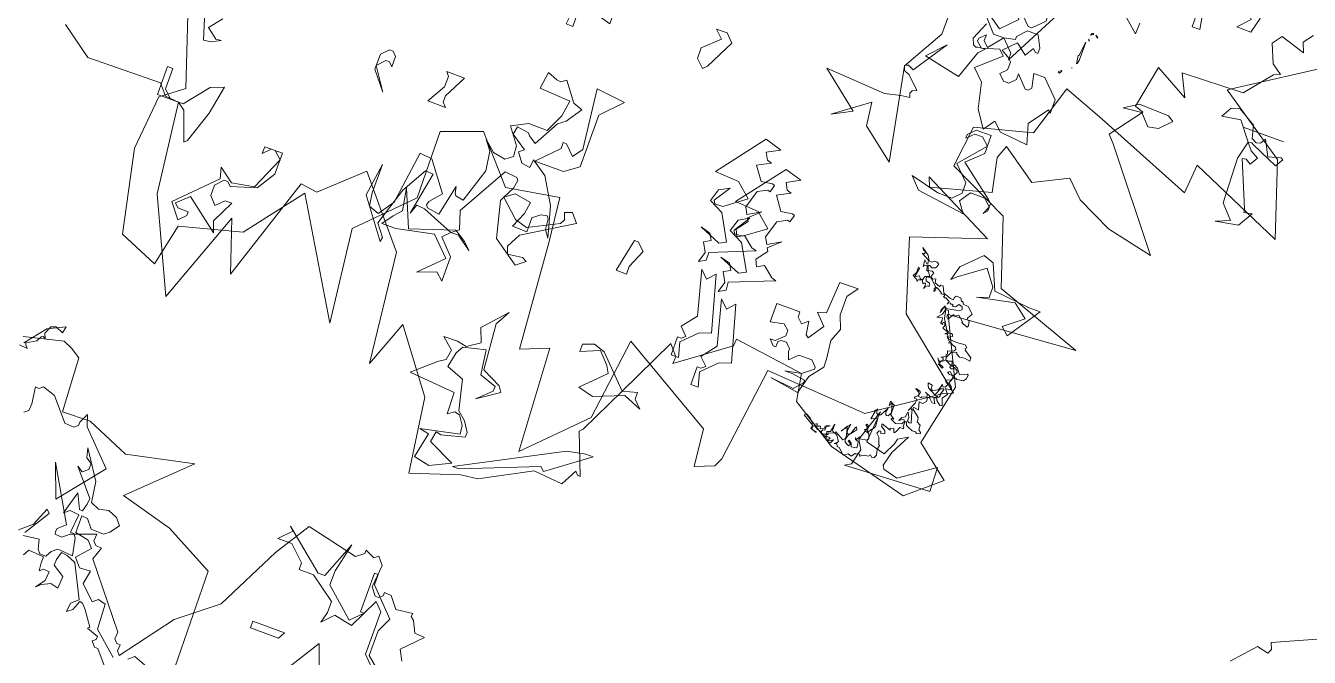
# Model space of a CAD drawing. Header units: metres. Extents: x -71 to 881, y -503 to 661.
# Drawn here: x 141.42 to 148.24, y 135.53 to 138.88 of the extents above; entities that cross this region are included whole.
import ezdxf

# ---------------------------------------------------------------- set-up
doc = ezdxf.new("R2010")
doc.units = ezdxf.units.M
doc.layers.add('ARBRE', color=100, linetype='Continuous', lineweight=13, true_color=0x00ff3f)

# ---------------------------------------------------------------- blocks, each defined once
blk = doc.blocks.new('WMF2', base_point=(0, 0.01))
at = {"color": 251, "lineweight": 0, "true_color": 0x636466}
for points in [[(81.23, -212.64), (86.45, -202.37), (92.4, -197.64), (98.49, -189.57), (98.99, -190.16), (98.92, -191.16), (99.46, -191.2), (99.98, -191.79), (99.88, -192.88), (107.36, -202.17), (106.64, -204.2), (107.63, -204.27), (108.14, -204.87), (108.06, -205.98), (111.91, -204.61), (112.96, -203.7), (114.06, -203.79), (114.16, -204.2), (114.12, -204.74), (112.93, -205.76), (117.77, -214.23), (115.81, -208.91), (110.13, -215.92), (115.04, -221.02), (115.66, -222.79), (116.35, -221.31), (116.39, -220.76), (116.99, -220.25), (118.51, -220.38), (121.42, -223.82), (123.45, -224.55), (124.06, -224.04), (124.6, -224.1), (124.28, -221.43), (124.37, -220.32), (124.97, -219.82)], [(195.1, -48.95), (190.12, -45.33), (178.29, -45.44), (176.89, -43.78), (174.7, -43.59), (173.01, -29.2), (166.39, -14.78), (160.89, -29.58), (158.19, -21.39), (152.68, -38.14), (149.95, -37.75), (143.85, -43.43), (139.57, -38.33), (135.29, -33.25), (133.39, -15.7), (130.63, -23.1), (123.64, -13.73), (121.99, -1.9), (114.39, -4.34), (111.72, -4.67), (103.98, -8.76), (99.27, -8.35), (97.95, -10.89), (97.46, -10.41), (97.02, -10.37), (99.54, -16.88), (99.06, -17.38), (95.41, -24.9), (90.83, -34.32), (89.42, -32.65), (89.51, -31.56), (81.64, -37.29), (81.55, -38.39), (70.38, -36.78), (69.61, -32.48), (62.22, -27.79), (49.27, -24.43), (44.16, -28.75), (49.49, -33.04), (47.38, -42.86), (52.22, -53.02), (31.88, -54.47), (45.91, -59.56), (49.4, -70.11), (59.14, -74.81), (58.34, -81.44), (49.36, -83.76), (46.84, -91.88), (40.14, -89.34), (24.4, -82.93), (24.01, -87.6), (8.81, -80.93), (12.69, -92.64), (23.58, -100.08), (8.83, -109.56)], [(57.28, -203.53), (58.15, -205.15), (55.25, -208.11), (56.89, -208.24), (57.74, -209.97), (58.25, -210.45), (58.2, -211), (60.88, -210.67), (62.28, -212.43), (63.37, -212.54), (63.42, -211.98), (64, -211.48), (64.56, -211.53), (65.45, -212.71), (65.14, -216.33), (66.13, -217.51), (66.73, -217.02), (68.24, -217.69), (68.28, -217.15), (69.45, -216.26), (77.76, -218.17), (81.23, -212.64), (81.23, -212.64)], [(100.3, -13.3), (97.37, -13.9), (96.16, -13.9), (102.61, -9.16), (103.21, -9.75), (114.9, -5.14), (116, -5.14), (100.3, -13.3), (100.3, -13.3)], [(122.03, -4.59), (121.2, -8.62), (122.72, -8.94), (116.58, -10.22), (116.74, -11.56), (117.68, -13), (118.53, -13.17), (119.53, -12.5), (119.62, -15.95), (127.05, -16.59), (123.52, -19.64), (122.5, -20.31), (122.25, -21.93), (124.05, -23.52), (121.84, -23.52), (120.32, -23.2), (118.31, -24.55), (119.17, -26.74), (115.88, -30.39), (117.14, -28.09), (116.53, -20.76), (113.49, -19.25), (112.89, -18.34), (116.25, -16.14), (114.07, -18.14), (114, -18.92), (116.7, -19.9), (117.23, -23.8), (120.73, -22.94), (121.42, -21.76), (121.9, -19.39), (119.14, -18.3), (118.02, -13.51), (116.67, -12.35), (115.65, -10.82), (115.72, -10.05), (119.34, -9.11), (120.19, -9.29), (120.53, -7.61), (116.29, -5.59), (119.5, -4.04), (122.03, -4.59), (122.03, -4.59)], [(162.25, -221.47), (162.55, -220.76), (164.41, -221.19), (167.6, -217.66)], [(177.9, -56.66), (174.32, -45.95), (177.81, -43.34), (178.67, -34.61), (175.87, -21.54), (169.72, -18.91), (168.26, -25.61), (158.55, -28.14), (151.66, -37.02), (141.23, -19.49), (142.97, -34.33), (135.13, -42.17), (135.3, -53.01), (129.01, -55.27), (122.91, -48.29), (114.53, -49.68), (113.77, -42.55), (112.45, -25.61), (108.09, -27.35), (107.21, -10.78), (98.49, -19.49), (96.74, -32.59), (81.64, -23.67), (81.04, -17.76), (78.09, -18.94), (77.45, -20.28), (75.41, -35.48), (59.11, -34.32), (48.77, -41.31), (47.36, -41.88), (58.37, -50.92), (61.87, -62.25), (50.47, -66), (62.16, -71.92), (61.59, -70.48), (52.23, -72.98), (53.36, -78.3), (52.54, -80.39), (46.99, -76.49), (41.75, -79.1), (39.13, -76.49), (33.51, -73.76), (26.05, -72.12), (37.25, -86.3), (38.33, -87.51), (34.61, -92.45), (35.99, -92.94), (34.69, -99.75), (29.28, -96.73), (30.97, -100.19), (21.09, -100.49), (17.67, -104.7), (16.66, -105.12), (18.28, -106.23), (19.48, -109.18), (18.41, -110.67), (14.49, -109.41), (15.1, -110.95), (13.93, -112.47)], [(66.66, -192.17), (70.16, -201.76), (80.62, -185.19)], [(89.7, -182.43), (90.01, -206.45), (97.85, -210.62), (106.23, -212.96), (97.57, -221.28), (108.11, -219.06), (114.95, -222), (119.42, -221.88), (119.84, -230.55), (121.43, -231.58), (122.86, -232.19), (129.04, -230.77)], [(151.61, -227.39), (162.65, -222.48), (162.25, -221.47), (162.25, -221.47)], [(95.41, -24.9), (93.1, -25.5), (93.1, -24.4), (91.88, -23.19), (94.81, -24.4), (99.43, -22.59), (101.87, -23.19), (98.33, -26.72), (98.94, -27.82), (100.65, -29.64), (103.57, -28.43), (103.57, -29.64), (101.87, -30.26), (100.05, -29.64), (95.41, -24.9), (95.41, -24.9)], [(57.77, -28.84), (58.63, -30.3), (56.93, -35.37), (57.37, -30.33), (54.22, -29.5), (53.25, -31.47), (53.04, -32.3), (51.55, -33.16), (53.17, -30.11), (53.78, -27.79), (53.47, -27.25), (51.12, -26.63), (45.81, -30.31), (45.66, -26.44), (59.37, -25.77), (58.42, -26.33), (57.77, -28.84), (57.77, -28.84)], [(57.77, -59.77), (57.34, -59.74), (56.99, -59.99), (56.55, -59.99), (56.22, -59.81), (56.35, -59.33), (56.48, -59.08), (57.01, -58.91), (57.45, -59.12), (57.71, -59.07), (57.42, -58.35), (56.8, -58.47), (56.47, -58.28), (56.73, -57.56), (56.31, -57.33), (55.87, -57.53), (55.75, -56.92), (54.93, -56.6), (54.8, -56.85), (54.47, -56.9), (54, -55.88), (52.71, -55.43), (52.29, -55.4), (52.19, -55.8), (52.04, -56.06), (51.25, -56.07), (50.96, -55.61), (50.83, -55.62), (50.67, -55.53), (50.58, -55.28), (49.76, -55.18), (48.77, -54.33), (49.22, -53.47), (49.17, -53.21), (48.84, -53.17), (48.7, -52.42), (48.83, -52.17), (49.57, -52.45), (49.82, -52.58), (49.78, -52.67), (50.67, -53.46), (51.2, -53.08), (51.37, -53.18), (51.41, -53.31), (52.03, -52.33), (52.28, -52.54), (52.29, -52.9), (52.25, -52.99), (52.13, -53.02), (52.29, -53.33), (52.38, -53.6), (52.8, -53.6), (52.54, -52.26), (51.6, -50.66), (51.34, -50.52), (51.27, -50.28), (50.74, -50.44), (50.57, -50.33), (50.48, -50.06), (50.84, -49.82), (50.98, -49.78), (50.89, -49.52), (49.55, -49.37), (48.16, -49.5), (47.78, -49.18), (48, -48.98), (47.85, -48.67), (46.68, -47.94), (46.65, -47.37), (47.56, -47.53), (48.39, -47.43), (48.9, -47.71), (48.98, -47.97), (49.76, -47.72), (50.3, -46.68), (50.19, -46.3), (49.75, -46.27), (49.22, -46.45), (49.02, -45.79), (48.86, -45.72), (48.68, -46.06), (48.07, -45.73), (47.44, -44.86), (46.32, -45.35), (46.14, -45.25), (46.23, -44.64), (46.6, -44.17), (47.56, -44.03), (48.1, -44.22), (48.58, -43.15), (48.01, -42.73), (47.85, -42.43), (48.07, -42.2), (48.76, -42.13), (48.17, -41.4), (48.71, -40.58), (48.32, -39.48), (48.7, -39.37), (49.37, -39.95), (49.47, -40.2), (49.63, -40.29), (49.94, -40.13), (49.49, -39.35), (50.01, -39.4), (50.51, -39.88), (50.54, -40.02), (50.86, -39.85), (50.83, -39.28), (51.31, -38.78), (51.84, -38.83), (51.55, -37.7), (51.59, -37.62), (52.39, -37.81), (52.44, -37.5), (51.18, -36.52), (51.08, -36.13), (51.12, -35.83), (50.51, -35.51), (50.45, -34.8), (50.07, -34.49), (50.03, -34.34), (50.2, -34.23), (50.61, -34.11), (50.82, -34.33), (51.37, -34.3), (52.2, -34.62), (52.47, -34.77), (52.63, -35.28), (52.87, -35.21), (52.86, -34.42), (52.76, -34.37), (52.7, -34.11), (53.34, -34.14), (53.62, -33.41), (53.77, -33.15), (53.9, -33.1), (53.97, -33.15), (54.13, -33.69), (54.66, -33.51), (54.57, -33.25), (56.09, -33.72), (56.03, -33.37), (55.31, -32.87), (55.2, -32.49), (55.39, -32.36), (55.77, -32.24), (55.88, -32.62), (56.15, -32.56), (56.36, -32.12), (55.85, -31.63), (55.46, -30.55), (55.3, -30.46), (55.43, -29.76), (55.24, -28.88), (55.5, -28.39), (55.87, -28.34), (56.16, -28.62), (56.42, -28.33), (56.99, -28.28), (57.65, -27.88), (57.72, -28.12), (58.03, -28.17), (58.25, -27.98), (58.41, -28.05), (58.73, -27.66), (58.86, -27.41), (59.43, -27.6), (60.1, -27.17), (61.07, -28.04), (61.37, -28.09), (61.58, -28.52), (61.97, -28.4), (61.62, -28.65), (61.49, -28.9), (62.03, -29.74), (62.37, -29.92), (63.43, -29.61), (63.34, -29.34), (63.61, -29.26), (63.52, -29), (62.86, -28.99), (63.01, -28.72), (62.94, -28.47), (62.26, -28.88), (62.57, -28.28), (62.89, -28.34), (63.48, -28.85), (64.34, -29.1), (64.6, -29.45), (65.11, -29.53), (65.65, -29.92), (65.93, -29.83), (66.02, -29.66), (65.89, -29.26), (65.11, -29.09), (65.26, -29.04), (66.15, -29.41), (66.02, -29.89), (67.84, -30.97), (67.51, -31.22), (66.81, -30.85), (66.26, -30.24), (65.89, -30.14), (65.56, -30.31), (65.43, -30.34), (65.4, -29.99), (64.88, -30.15), (64.76, -29.76), (64.15, -30.11), (64.22, -30.34), (64, -30.58), (63.48, -30.72), (64.02, -30.36), (64.06, -29.83), (64.32, -29.76), (64.47, -29.5), (64.37, -29.25), (64.12, -29.12), (63.68, -29.31), (63.59, -29.47), (63.68, -29.74), (63.15, -29.91), (62.91, -31.2), (62.89, -30.2), (62.83, -30.07), (62.59, -29.93), (62.37, -30.14), (60.91, -29.37), (60.7, -29.58), (60.56, -29.85), (60.92, -31.25), (60.95, -31.35), (61.49, -30.77), (61.62, -30.52), (60.95, -31.58), (60.73, -31.77), (60.58, -32.05), (60.79, -31.06), (60.63, -30.55), (60.45, -30.45), (60.1, -30.71), (59.75, -31.73), (59.62, -31.98), (59.42, -31.56), (60.41, -30.31), (60.57, -29.63), (60.56, -29.41), (60.48, -29.15), (59.78, -28.78), (59.61, -29.12), (59.81, -29.35), (60.09, -29.48), (59.99, -29.66), (59.52, -29.31), (59.36, -28.78), (58.88, -28.85), (58.48, -28.96), (58.53, -29.53), (58.63, -29.93), (59.11, -30.07), (59.2, -30.34), (58.98, -30.11), (58.66, -30.69), (58.5, -30.4), (57.42, -30.59), (57.23, -30.94), (57.5, -31.63), (57.97, -31.77), (58.34, -31.96), (58.03, -32.11), (58.06, -32.48), (58.09, -32.59), (58.37, -32.72), (58.26, -32.91), (58, -32.77), (57.77, -31.77), (57.68, -31.73), (57.33, -32.4), (57.28, -32.27), (56.9, -32.97), (56.98, -34.3), (57.97, -33.85), (57.74, -35.15), (57.85, -35.31), (57.61, -35.42), (57.47, -35.67), (57.52, -35.37), (57.39, -34.96), (57.14, -34.83), (56.74, -34.96), (56.01, -36.34), (56.16, -35.64), (56.04, -35.25), (55.87, -35.15), (55.61, -35.22), (55.28, -35.83), (55.72, -37.28), (56, -36.77), (56.07, -37.45), (55.3, -37.06), (55.27, -35.48), (54.61, -35.03), (54.96, -35), (55.02, -34.9), (54.16, -34.45), (53.24, -34.74), (53.05, -35.07), (52.92, -35.12), (53.11, -35.44), (53.43, -35.41), (53.84, -35.06), (53.53, -35.66), (53.04, -35.95), (52.98, -36.7), (52.93, -36.78), (52.55, -36.04), (52.54, -35.47), (52.19, -35.28), (51.91, -35.35), (52.44, -37.08), (52.39, -37.16), (52.45, -37.28), (52.71, -37.43), (52.87, -37.29), (53.01, -37.03), (52.38, -38.45), (52.36, -39.1), (52.67, -39.15), (52.85, -39.25), (52.39, -39.66), (52.26, -39.92), (52.49, -40.27), (53.02, -40.55), (52.98, -40.64), (52.41, -40.45), (52.16, -40.32), (52.31, -39.62), (51.9, -39.53), (51.76, -39.57), (51.81, -39.69), (51.02, -39.94), (51.02, -40.16), (51.11, -40.42), (51.46, -40.59), (50.47, -40.19), (49.85, -40.29), (49.72, -40.33), (49.57, -40.61), (49.49, -40.55), (49.46, -40.43), (49.28, -40.54), (49.15, -40.81), (49.22, -41.05), (48.9, -41.88), (48.95, -42.01), (49.46, -41.85), (49.82, -40.94), (49.95, -40.7), (51.24, -41.37), (51.43, -41.67), (51.53, -42.07), (50.86, -41.92), (50.77, -41.24), (50.48, -41.18), (49.74, -41.56), (49.46, -42.27), (49.5, -42.42), (49.41, -42.59), (49.24, -42.27), (48.89, -42.32), (48.63, -42.83), (49.09, -43.19), (49.12, -43.32), (49.21, -43.37), (48.38, -43.7), (48.25, -43.95), (48.36, -44.36), (48.89, -44.41), (49.31, -44.64), (48.96, -44.87), (48.46, -44.41), (48.27, -44.32), (47.88, -45.08), (47.97, -45.33), (48.55, -45.65), (48.68, -45.4), (48.96, -45.31), (49.3, -45.49), (49.06, -45.7), (50.1, -46.26), (50.9, -45.79), (50.93, -45.72), (50.82, -45.31), (50.42, -45.22), (50.17, -45.09), (50.28, -44.9), (51.03, -45.31), (51.03, -45.54), (51.44, -46.19), (51.18, -45.85), (51.02, -45.76), (50.63, -46.1), (50.58, -46.17), (50.67, -46.44), (50.83, -46.52), (51.09, -46.45), (50.35, -46.83), (50.42, -47.09), (50.26, -47.21), (50.42, -47.72), (49.49, -48.01), (49.31, -48.35), (49.49, -48.67), (50.03, -48.84), (50.3, -48.99), (50.77, -48.92), (50.44, -48.95), (51.22, -49.71), (51.11, -49.74), (51.31, -50.19), (51.71, -50.04), (51.65, -50.13), (51.4, -50.23), (51.47, -50.48), (52.03, -50.67), (52.29, -50.82), (52.12, -51.17), (52.29, -51.69), (52.54, -51.59), (52.57, -51.17), (52.63, -51.43), (52.9, -51.36), (52.76, -51.82), (52.87, -52.23), (53.49, -52.1), (53.75, -52.03), (53.04, -52.74), (52.85, -53.52), (52.92, -53.78), (53.01, -53.82), (53.28, -53.74), (53.5, -52.87), (53.5, -53.31), (53.09, -54.09), (52.87, -53.87), (52.85, -53.74), (50.74, -54.16), (50.47, -54.45), (50.6, -54.86), (51.14, -55.04), (51.55, -54.48), (51.91, -54.45), (52.09, -54.54), (52.03, -54.61), (52.09, -54.76), (52.39, -54.6), (52.42, -54.73), (52.51, -54.77), (52.77, -54.69), (52.92, -54.44), (52.77, -54.92), (53.44, -55.27), (53.59, -55.23), (53.84, -55.36), (53.75, -55.52), (53.79, -55.66), (54.35, -55.63), (54.31, -55.72), (54.95, -56.16), (55.21, -56.29), (55.34, -56.28), (55.36, -55.82), (55.49, -55.58), (55.61, -55.96), (55.42, -56.31), (56.6, -57.37), (57.04, -57.37), (57.3, -57.31), (57.27, -56.95), (57.18, -56.7), (56.58, -56.58), (56.42, -56.07), (56.77, -56.03), (57.04, -55.74), (57.17, -55.49), (57.04, -55.96), (57.15, -56.34), (57.42, -56.28), (57.5, -56.1), (57.66, -56.41), (57.75, -56.66), (58.41, -56.45), (58.45, -56.16), (58.7, -56.5), (59.31, -56.82), (58.99, -57.43), (58.98, -58.29), (58.79, -58.19), (59.04, -56.9), (58.99, -56.77), (58.39, -57.11), (58.15, -56.74), (57.97, -56.66), (57.71, -56.74), (57.66, -57.05), (57.53, -57.31), (56.88, -57.52), (57.28, -58.16), (57.46, -58.26), (57.59, -58.22), (57.82, -59.01), (58.22, -58.91), (58.37, -58.64), (58.47, -59.68), (57.96, -59.2), (57.81, -59.24), (57.85, -59.58), (57.93, -59.84), (59.21, -60.53), (58.92, -60.47), (58.77, -60.73), (58.88, -60.98), (59.17, -61.05), (59.42, -61.39), (58.22, -60.54), (57.77, -59.77), (57.77, -59.77)], [(169.87, -28.84), (169.25, -28.23), (167.56, -28.23), (167.56, -27.6), (168.66, -26.5), (170.48, -28.84), (164.64, -34.67), (165.12, -36.39), (162.8, -34.67), (159.28, -35.28), (156.97, -40.52), (158.19, -41.62), (158.8, -41.62), (159.88, -40.52), (159.88, -41.62), (156.97, -41.62), (156.97, -38.21), (158.8, -35.28), (162.8, -34.07), (163.41, -34.67), (164.03, -34.67), (165.12, -33.45), (165.12, -31.75), (164.03, -30.53), (162.8, -31.75), (161.71, -31.75), (163.41, -28.23), (162.8, -26.5), (168.04, -30.53), (169.87, -28.84), (169.87, -28.84)], [(85.82, -32.33), (85.2, -32.33), (84.59, -32.83), (85.82, -34.04), (83.99, -36.36), (85.82, -43.43), (84.59, -42.2), (83.5, -43.43), (81.06, -34.64), (82.88, -34.04), (85.2, -31.73), (84.59, -29.42), (85.82, -29.42), (85.82, -32.33), (85.82, -32.33)], [(127.86, -39.54), (126.03, -38.33), (124.94, -37.24), (127.24, -38.94), (128.46, -38.94), (129.55, -37.85), (127.24, -35.41), (127.24, -31.39), (128.46, -32.48), (131.38, -31.39), (127.86, -34.91), (130.76, -37.85), (136.62, -36.62), (138.93, -36.62), (137.71, -38.33), (136.62, -39.54), (137.23, -43.08), (134.79, -37.24), (127.86, -39.54), (127.86, -39.54)], [(90.23, -35.66), (89.63, -35.66), (89.02, -36.14), (90.23, -37.37), (88.4, -39.67), (90.23, -46.74), (89.02, -45.52), (87.92, -46.74), (85.48, -37.97), (87.31, -37.37), (89.63, -35.05), (89.02, -32.72), (90.23, -32.72), (90.23, -35.66), (90.23, -35.66)], [(70.82, -34.21), (69.59, -35.56), (69.59, -35.99), (71.7, -36.34), (72.94, -36.34), (70.38, -36.78), (68.72, -38.1), (68.72, -38.45), (69.59, -39.32), (71.7, -39.32), (72.94, -38.1), (73.38, -39.32), (73.38, -39.76), (74.16, -40.55), (75.04, -40.55), (75.48, -40.2), (75.48, -39.32), (75.92, -39.32), (76.72, -40.2), (75.92, -40.2), (74.6, -41.44), (74.6, -42.32), (75.48, -43.11), (77.6, -42.67), (77.6, -45.66), (73.81, -45.66), (73.81, -44.79), (72.94, -44), (72.05, -44.79), (71.7, -42.67), (71.26, -42.32), (69.59, -44.79), (71.26, -46.54), (69.94, -46.89), (69.59, -52), (66.59, -52), (67.83, -50.32), (67.83, -47.34), (67.04, -45.22), (67.83, -43.11), (67.48, -40.2), (67.48, -38.89), (69.16, -36.78), (69.94, -33.86), (74.6, -34.65), (70.82, -34.21), (70.82, -34.21)], [(120.42, -66.45), (119.65, -67.04), (117.45, -64.06), (115.93, -63.49), (117.61, -61.04), (118.69, -60.22), (120.94, -56.22), (122.15, -57.02), (122.44, -57.42), (124.35, -57.69), (124.6, -56.41), (122.13, -54.73), (122.91, -54.15), (121.8, -52.67), (120.44, -52.47), (120.32, -53.77), (117.85, -52.09), (115.45, -48.04), (114.13, -43.19), (114.93, -44.29), (115.11, -45.98), (115.4, -46.38), (116.35, -46.16), (117.52, -45.28), (117.5, -42.97), (119.86, -43.05), (118.8, -45.54), (118.53, -47.44), (121.17, -47.9), (122.64, -46.8), (121.69, -48.6), (121.49, -49.97), (121.78, -50.35), (123.77, -50.57), (128.28, -42.59), (127.38, -39.75), (128.46, -38.94), (133.52, -40.99), (134.82, -41.11), (135.39, -39.6), (134.06, -46.44), (135.36, -46.55), (137.61, -42.55), (139.52, -36.52), (138.12, -34.62), (138.22, -33.95), (142.72, -39.97), (141.89, -45.21), (141.95, -40.55), (141.61, -38.48), (139.96, -37.89), (138.27, -40.36), (137.04, -48.82), (135.07, -48.6), (131.68, -44.07), (133.27, -42.27), (133.42, -41.67), (133.14, -41.28), (131.16, -40.93), (130.09, -45.87), (129.9, -44.79), (129.67, -44.48), (128.38, -44.23), (126.63, -49.66), (127.08, -52.73), (128.25, -54.29), (126.47, -52.71), (124.5, -52.36), (123.39, -53.17), (123.49, -54.92), (125.42, -57.49), (122.86, -58.8), (119.88, -58.72), (118.5, -61.58), (118.12, -64.16), (123.08, -64.47), (122.69, -67.2), (121.11, -66.56), (120.42, -66.45), (120.42, -66.45)], [(122.64, -46.8), (119.8, -44.2), (117.78, -43.62), (113.05, -45.94), (112.69, -46.71), (113.05, -47.75), (111.9, -48.16), (110.76, -46.76), (118.41, -42.1), (119.56, -39.88), (119.15, -38.74), (116.82, -39.05), (116.04, -38.68), (117.45, -37.54), (121.56, -40.46), (122.95, -46.17), (122.64, -46.8), (122.64, -46.8)], [(174.7, -43.59), (178.13, -43.59), (178.13, -48.16), (177.26, -48.16), (177.26, -44.83), (176.02, -43.59), (173.91, -43.59), (170.9, -47.37), (168.8, -48.16), (169.68, -43.59), (171.36, -38.49), (171.81, -38.05), (173.47, -42.7), (174.7, -43.59), (174.7, -43.59)], [(99.65, -46.23), (100.87, -43.31), (100.87, -42.08), (102.57, -42.08), (101.47, -47.33), (100.87, -47.33), (99.65, -46.23), (99.65, -46.23)], [(82.59, -63.67), (82.02, -62.61), (81.29, -62.4), (83.29, -61.31), (81.8, -59.17), (80.03, -59.45), (79.63, -59.31), (79.98, -58.16), (80.39, -58.29), (81.86, -57.49), (82.69, -54.71), (82.12, -53.66), (80.09, -54.82), (81.89, -53.24), (81.61, -52.7), (82.93, -50.96), (82.44, -49.93), (81.38, -50.49), (79.67, -49.09), (78.94, -48.87), (85.72, -46.19), (85.64, -44.92), (86.71, -44.35), (86.21, -45.98), (87.01, -47.47), (85.95, -48.04), (86.55, -49.02), (88.1, -49.47), (84.71, -48.03), (83.64, -48.6), (85.9, -52.66), (88.14, -53.77), (87.55, -55.72), (85.96, -56.58), (87.61, -54.06), (87.34, -53.53), (86.07, -53.59), (82.77, -55.98), (85.1, -58.01), (88.93, -58.28), (83.26, -65.56), (80.58, -64.76), (82.59, -63.67), (82.59, -63.67)], [(87.01, -67), (86.45, -65.93), (85.72, -65.71), (87.73, -64.61), (86.24, -62.48), (84.47, -62.76), (84.07, -62.63), (84.4, -61.49), (84.81, -61.62), (86.3, -60.82), (87.13, -58.03), (86.56, -56.98), (84.52, -58.13), (86.33, -56.54), (86.04, -56.01), (87.37, -54.28), (86.87, -53.24), (85.82, -53.82), (84.11, -52.42), (83.35, -52.19), (90.12, -49.5), (90.07, -48.23), (91.12, -47.66), (90.64, -49.3), (91.42, -50.77), (90.37, -51.37), (90.96, -52.33), (92.52, -52.8), (89.13, -51.34), (88.07, -51.91), (90.31, -55.97), (92.58, -57.08), (91.99, -59.05), (90.39, -59.91), (92.05, -57.37), (91.75, -56.85), (90.49, -56.9), (87.19, -59.31), (89.51, -61.33), (93.35, -61.59), (87.7, -68.89), (85.01, -68.09), (87.01, -67), (87.01, -67)], [(40.86, -56.38), (43.16, -58.19), (49.01, -56.98), (47.19, -57.59), (47.19, -59.3), (49.01, -61.74), (53.04, -58.82), (53.65, -58.19), (53.04, -60.53), (50.1, -63.43), (48.41, -62.83), (46.7, -58.82), (40.86, -58.19), (39.03, -58.19), (42.55, -52.98), (43.78, -54.06), (40.86, -56.38), (40.86, -56.38)], [(113.17, -63.62), (113.17, -55.18), (115.36, -53.65), (120.07, -53.65), (116.91, -56.82), (116.91, -57.81), (116.37, -57.81), (114.82, -56.28), (113.72, -57.81), (114.82, -67.35), (110.12, -66.81), (113.17, -63.62), (113.17, -63.62)], [(172.64, -57.96), (174.22, -55.94), (172.57, -54.64), (171.71, -54.74), (173.12, -54.01), (174.29, -53.87), (175.3, -57.08)], [(136.37, -58.45), (136.37, -57.37), (135.76, -56.76), (138.68, -56.76), (136.98, -59.69), (136.98, -61.39), (137.47, -62), (134.54, -62), (136.37, -58.45), (136.37, -58.45)], [(147.98, -61.05), (146.87, -62.15), (146.26, -62.15), (145.66, -61.53), (145.66, -59.83), (146.26, -60.44), (146.87, -60.44), (147.98, -59.23), (145.66, -55.68), (147.98, -58.61), (147.98, -61.05), (147.98, -61.05)], [(64.7, -71.27), (60.09, -70.06), (57.77, -70.06), (56.55, -71.27), (56.55, -72.98), (58.86, -75.3), (55.34, -79.44), (56.55, -80.53), (57.77, -80.53), (58.86, -79.44), (58.86, -80.05), (57.77, -81.14), (55.34, -81.14), (55.34, -78.22), (57.77, -75.92), (52.42, -71.77), (51.91, -71.27), (51.91, -70.06), (52.42, -69.46), (51.91, -70.67), (53.02, -71.77), (55.34, -71.77), (56.55, -70.06), (55.34, -68.37), (63.01, -69.46), (64.7, -71.27), (64.7, -71.27)], [(68.73, -71.99), (73.89, -76.06), (74.34, -79.76), (79.68, -75.87), (76.6, -77.49), (82.66, -82.33), (73, -81.67), (70.51, -82.25), (69.1, -82.43), (69.35, -83.04), (69.14, -83.51), (68.47, -83.79), (70.41, -85.67), (71.27, -86.04), (71.55, -86.71), (71.33, -86.9), (71, -87.03), (70.05, -86.62), (66.45, -92.02), (69.04, -89.28), (63.17, -87.99), (61.62, -92.45), (60.75, -93.34), (61.84, -93.29), (62.18, -93.16), (62.64, -93.37), (63.02, -94.3), (61.86, -97.06)], [(67.77, -99.08), (67.77, -93.28), (71.55, -86.71), (68.73, -71.99), (68.73, -71.99)], [(97.72, -81.01), (100.04, -76.4), (100.64, -75.79), (101.87, -77), (101.87, -78.71), (99.41, -81.01), (100.64, -82.24), (98.93, -82.24), (97.72, -81.01), (97.72, -81.01)], [(122.21, -79.14), (120.38, -81.45), (117.46, -79.74), (116.86, -80.36), (116.37, -79.14), (116.37, -77.44), (120.38, -78.53), (121.59, -77.44), (121.59, -75.13), (122.69, -75.13), (122.21, -79.14), (122.21, -79.14)], [(110.5, -210.3), (109.11, -209.66), (107.56, -210.01), (106.1, -209.43), (105.21, -208.37), (106.3, -206.96), (107.08, -206.3), (109.11, -206.4), (110.23, -207.75), (111.21, -207.86), (111.17, -205.1), (108.98, -204.68), (108.09, -203.61), (109.95, -201.54), (108.82, -200.21), (107.05, -200.28), (107.47, -198.09), (105.17, -195.92), (104.39, -196.59), (103.18, -196.28), (102.97, -192.24), (99.24, -188.97)], [(97.03, -189.52), (96.18, -190.24), (93.53, -189.23)], [(100.16, -187.33), (101.95, -189.45), (102.48, -189.49), (103.14, -190.28), (102.64, -190.71), (102.6, -191.22), (104.51, -191.89), (104.23, -192.12), (105.81, -194.43), (106.51, -195.26), (106.98, -195.35), (107.6, -193.84), (108.41, -193.19), (108.29, -194.62), (107.17, -195.57), (109.76, -200.75), (111.21, -201.34), (112.19, -201.47), (112.55, -200.2), (112.63, -199.28), (110.76, -198.09), (110.9, -196.12), (112.13, -196.43), (113.42, -195.8), (114.19, -195.14), (113.09, -196.56), (112.98, -198.01), (113.96, -198.14), (114.51, -197.67), (114.61, -198.91), (114.58, -199.9), (117.07, -200.09), (117.61, -199.16)], [(119.62, -202.52), (117.74, -204.14), (116.53, -207), (116.04, -206.45), (118.58, -202.45)], [(118.63, -201.93), (116.12, -202.24), (115.77, -200.72), (115.3, -200.17), (114.31, -200.14), (113.77, -201.07), (112.93, -201.79), (110.47, -201.58), (110.98, -204.31), (111.44, -204.87), (111.97, -204.91), (111.68, -207.85), (113.17, -208.02), (114, -207.32), (112.98, -210.96), (111.87, -208.65), (111.36, -208.61), (111.05, -209.82), (110.92, -210.8), (114.34, -214.81), (113.44, -214.21), (112.61, -214.93), (112.58, -215.91), (113.47, -216.49), (113.87, -217.98), (110.96, -213.56), (110.5, -210.3), (110.5, -210.3)], [(18.5, -90.74), (17.84, -93.61), (20.02, -96.45), (22.98, -96.02), (22.05, -97.63), (20.72, -98), (17.93, -96.37), (17.41, -94.37), (16.65, -93.94), (15.97, -94.11), (15.49, -94.96), (14.21, -92.52), (12.21, -93.06), (11.86, -92.86), (12.6, -91.6), (16.89, -93.51), (17.23, -93.72), (17.84, -93.61), (16.91, -92.52), (15.64, -91.79), (16.37, -90.52), (17.22, -91.02), (17.83, -90.91), (14.87, -83.79), (14.78, -83.17), (13.49, -83.45), (14.87, -81.07), (17.86, -80.56), (18.47, -80.47), (16.28, -81.33), (18.28, -83.52), (18.5, -90.74), (18.5, -90.74)], [(55.55, -83.45), (56.85, -81.67), (58.61, -84.37), (59.53, -88.36), (61.31, -90.12), (57.78, -93.28), (58.61, -94.11), (61.31, -93.28), (62.23, -94.11), (62.23, -94.58), (61.31, -95.5), (61.31, -94.58), (60.48, -93.73), (58.61, -95.97), (56.85, -96.33), (56.85, -96.8), (55.55, -98.2), (53.79, -98.2), (52.87, -96.33), (52.87, -95.5), (53.33, -95.5), (53.79, -95.97), (54.63, -94.58), (56.39, -95.97), (58.23, -94.11), (56.85, -93.28), (56.39, -92.81), (56.39, -91.51), (57.31, -90.59), (56.39, -89.66), (55.55, -89.66), (54.63, -90.59), (54.63, -91.51), (52.87, -89.66), (52.41, -89.66), (51.93, -90.12), (52.41, -92.34), (50.63, -92.34), (47.94, -89.66), (47.94, -87.42), (48.41, -87.89), (50.63, -84.84), (49.71, -81.67), (54.16, -82.15), (55.55, -83.45), (55.55, -83.45)], [(30.71, -93.26), (29.79, -92.67), (31.51, -90.88), (33.12, -90.61), (34.74, -92.37), (37.69, -92.07), (35.5, -93.43), (30.71, -93.26), (30.71, -93.26)], [(48.48, -94.16), (48.71, -93.73), (48.96, -93.86), (48.64, -94.24), (48.48, -94.16), (48.48, -94.16)], [(58.61, -95.97), (60.32, -95.97), (63.86, -99.98), (59.71, -97.06), (57.39, -99.38), (58.61, -101.21), (59.21, -101.81), (59.21, -103.52), (57.39, -100.59), (55.69, -98.89), (55.08, -98.89), (53.39, -100.59), (53.87, -107.05), (50.45, -105.22), (56.79, -93.05), (56.79, -94.14), (58.61, -95.97), (58.61, -95.97)], [(12.72, -95.5), (19.16, -95.5), (12.72, -95.5), (12.72, -95.5)], [(46.51, -96.62), (46.65, -96.16), (46.74, -95.97), (46.95, -97.29), (46.8, -97.34), (46.58, -99.41), (46.49, -99.57), (46.51, -96.62), (46.51, -96.62)], [(47.28, -95.16), (47.15, -95.21), (47.28, -95.16), (47.28, -95.16)], [(46.06, -100), (46.17, -99.95), (46.26, -100.23), (46.22, -100.08), (46.06, -100), (46.06, -100)], [(45.08, -100.81), (45.46, -101.12), (45.03, -100.9), (45.08, -100.81), (45.08, -100.81)], [(45.94, -101.27), (45.76, -101.16), (46.23, -100.87), (46.06, -101.21), (45.94, -101.27), (45.94, -101.27)], [(39.72, -105.17), (39.79, -103.4), (41.84, -105.25)], [(31.94, -110.31), (36.07, -115.05), (31.32, -110.9), (30.71, -107.38), (31.94, -107.38), (31.94, -110.31), (31.94, -110.31)], [(23.77, -111.52), (26.08, -113.84), (23.77, -113.24), (22.56, -112.13), (23.16, -109.69), (25.47, -109.69), (23.77, -111.52), (23.77, -111.52)], [(62.92, -202.64), (62.92, -209.57), (64.13, -210.8), (66.44, -206.05), (69.38, -206.67), (71.07, -204.94), (70.59, -206.67), (70.59, -208.49), (74.6, -211.4), (76.92, -211.4), (76.92, -212.49), (79.35, -214.81), (81.66, -214.81), (79.84, -216.64), (80.44, -217.25), (73.99, -211.89), (72.89, -211.89), (70.59, -217.73), (71.68, -213.12), (71.68, -210.8), (67.05, -206.67), (65.23, -208.49), (65.83, -208.49), (65.83, -214.81), (65.23, -214.81), (65.23, -213.12), (61.21, -208.97), (62.31, -206.67), (62.31, -202.64), (58.89, -199.71)], [(60.6, -200.21), (62.92, -202.64), (62.92, -202.64)], [(80.95, -201.5), (75.73, -201.5), (76.34, -200.42), (80.95, -200.42), (80.95, -201.5), (80.95, -201.5)], [(129.11, -229.36), (127.81, -229.23), (128.24, -229.68), (128.34, -229.97), (126.82, -230.86), (126.44, -231.65), (126.15, -231.77), (125.75, -231.58), (126.06, -232.39), (125.56, -233.58), (124.75, -233.87), (123.53, -233.31), (123.33, -234.38), (126.03, -233.07), (128.63, -229.85)]]:
    blk.add_lwpolyline(points, dxfattribs=at)

msp = doc.modelspace()

# ---------------------------------------------------------------- block references
at = {"layer": 'ARBRE', "color": 251, "lineweight": 5, "true_color": 0x636466, "xscale": 0.03451886634015593, "yscale": 0.03451886634015593, "zscale": 0.03451886634015593, "rotation": 160.1685466476646}
for p in [(147.3926, 135.0145), (142.8937, 128.2265), (150.7084, 126.4755)]:
    msp.add_blockref('WMF2', p, dxfattribs=at)

doc.saveas('drawing.dxf')
